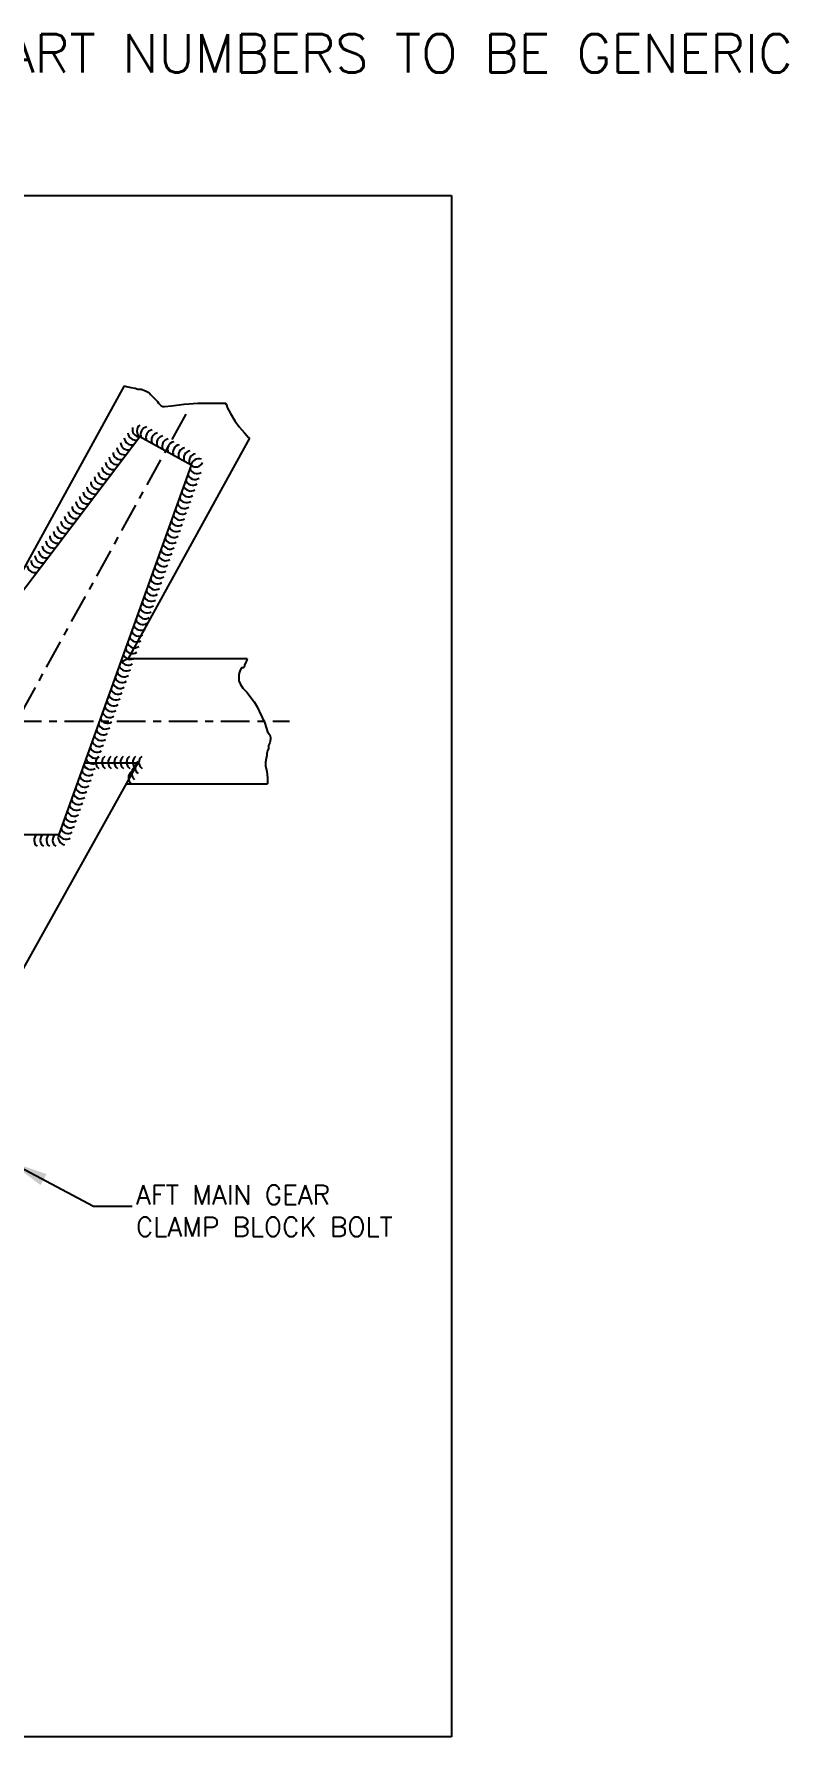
# Model space of a CAD drawing. Extents: x 0 to 267, y -90 to 34.
# Drawn here: x 89.64 to 99.42, y -19.59 to 2.51 of the extents above; entities that cross this region are included whole.
import ezdxf
from ezdxf.enums import TextEntityAlignment as Align

# ---------------------------------------------------------------- set-up
doc = ezdxf.new("R2010")
doc.units = 0
doc.header["$LTSCALE"] = 0.3
doc.header["$MEASUREMENT"] = 0
doc.linetypes.add('CENTER', pattern=[2, 1.25, -0.25, 0.25, -0.25])
for name, color, linetype in [('1', 1, 'CONTINUOUS'), ('FUSE', 4, 'CONTINUOUS'), ('NOTES', 2, 'CONTINUOUS')]:
    doc.layers.add(name, color=color, linetype=linetype)
doc.styles.add('250', font='ROMANS', dxfattribs={"height": 0.25})
doc.styles.add('ROMANS', font='ROMANS.shx')
doc.dimstyles.new('FRACTION', dxfattribs={"dimtxt": 0.125, "dimasz": 0.15, "dimexe": 0.12, "dimexo": 0.12, "dimgap": 0.05, "dimtad": 0, "dimtih": 1, "dimtoh": 1, "dimdec": 4, "dimzin": 4, "dimdsep": 46, "dimlunit": 5, "dimtxsty": 'ROMANS', "dimcen": 0.09, "dimclrd": 6, "dimclre": 6, "dimclrt": 256, "dimadec": 0, "dimazin": 0, "dimtfac": 0.72, "dimtdec": 4, "dimtofl": 0, "dimtmove": 0, "dimatfit": 3, "dimfxl": 1, "dimfrac": 2, "dimtolj": 1, "dimtzin": 4, "dimarcsym": 0})

msp = doc.modelspace()

# ---------------------------------------------------------------- linework, layer by layer
at = {"layer": '1'}
for p, q in [((91.01397, -2.71947), (89.43978, -4.79461)), ((91.67946, -3.0865), (91.01397, -2.71947)), ((91.67946, -3.0865), (89.96494, -7.87559)), ((90.86203, -5.59359), (90.76177, -5.64985)), ((89.48494, -9.65559), (90.99469, -6.94559))]:
    msp.add_line(p, q, dxfattribs=at)
for points in [[(90.81381, -2.05743), (90.84295, -2.06429), (90.89934, -2.07649), (90.95573, -2.08695), (90.9882, -2.09915), (91.03262, -2.09915), (91.08901, -2.1218), (91.13344, -2.14446), (91.1454, -2.15492), (91.15565, -2.16712), (91.2445, -2.25775), (91.25647, -2.28041), (91.29064, -2.31527), (91.31285, -2.32572), (91.33507, -2.32572), (91.42392, -2.31527), (91.59138, -2.29261), (91.76908, -2.28041), (92.12621, -2.28041), (92.12621, -2.29261), (92.13817, -2.29261), (92.14842, -2.33792), (92.19285, -2.41635), (92.24924, -2.50873), (92.30562, -2.58716), (92.37227, -2.66733), (92.42694, -2.72485), (92.43812, -2.7359)], [(92.40855, -5.59359), (92.40815, -5.59541), (92.3996, -5.62329), (92.38935, -5.64072), (92.37227, -5.67907), (92.37227, -5.69824), (92.36201, -5.71567), (92.33467, -5.71567), (92.31759, -5.74355), (92.30733, -5.77144), (92.29879, -5.79933), (92.29879, -5.88473), (92.31759, -5.92133), (92.35347, -5.9771), (92.40815, -6.03288), (92.45428, -6.09911), (92.50042, -6.15488), (92.5363, -6.21937), (92.56364, -6.27514), (92.60123, -6.3588), (92.63712, -6.43374), (92.65591, -6.48952), (92.673, -6.54529), (92.70034, -6.58363), (92.71059, -6.62023), (92.71059, -6.63941), (92.70034, -6.68646), (92.68325, -6.72307), (92.68325, -6.76141), (92.673, -6.7893), (92.66446, -6.8259), (92.66446, -6.85378), (92.65591, -6.89038), (92.64566, -6.93744), (92.64566, -6.9845), (92.66446, -7.05945), (92.673, -7.14311), (92.673, -7.21759)]]:
    msp.add_lwpolyline(points, dxfattribs=at)
for centre, start, end in [((91.01668, -2.62129), 164.525467, 268.416406), ((91.07464, -2.64223), 127.959167, 231.850106), ((91.12256, -2.68543), 100.713123, 204.604062), ((91.19261, -2.72407), 100.713123, 204.604062), ((90.81423, -2.8519), 182.413123, 286.304062), ((90.86258, -2.78816), 182.413123, 286.304062), ((90.91092, -2.72443), 182.413123, 286.304062), ((90.95927, -2.66069), 182.413123, 286.304062), ((91.26266, -2.76271), 100.713123, 204.604062), ((91.33271, -2.80135), 100.713123, 204.604062), ((91.40276, -2.83999), 100.713123, 204.604062), ((91.47281, -2.87862), 100.713123, 204.604062), ((91.54287, -2.91726), 100.713123, 204.604062), ((91.61292, -2.9559), 100.713123, 204.604062), ((90.6692, -3.04312), 182.413123, 286.304062), ((90.71754, -2.97938), 182.413123, 286.304062), ((90.76589, -2.91564), 182.413123, 286.304062), ((91.68297, -2.99454), 100.713123, 204.604062), ((91.75302, -3.03318), 100.713123, 204.604062), ((91.77674, -3.10005), 68.180757, 172.071696), ((91.74148, -3.01035), 230.840996, 334.731935), ((90.47581, -3.29808), 182.413123, 286.304062), ((90.52416, -3.23434), 182.413123, 286.304062), ((90.5725, -3.1706), 182.413123, 286.304062), ((90.62085, -3.10686), 182.413123, 286.304062), ((91.7025, -3.24729), 199.893123, 303.784062), ((91.72946, -3.17197), 199.893123, 303.784062), ((91.75643, -3.09666), 199.893123, 303.784062), ((90.33078, -3.4893), 182.413123, 286.304062), ((90.37912, -3.42556), 182.413123, 286.304062), ((90.42747, -3.36182), 182.413123, 286.304062), ((91.62159, -3.47324), 199.893123, 303.784062), ((91.64856, -3.39793), 199.893123, 303.784062), ((91.67553, -3.32261), 199.893123, 303.784062), ((90.13739, -3.74425), 182.413123, 286.304062), ((90.18574, -3.68051), 182.413123, 286.304062), ((90.23409, -3.61678), 182.413123, 286.304062), ((90.28243, -3.55304), 182.413123, 286.304062), ((91.54069, -3.6992), 199.893123, 303.784062), ((91.56766, -3.62388), 199.893123, 303.784062), ((91.59462, -3.54856), 199.893123, 303.784062), ((89.99236, -3.93547), 182.413123, 286.304062), ((90.0407, -3.87173), 182.413123, 286.304062), ((90.08905, -3.80799), 182.413123, 286.304062), ((91.45979, -3.92515), 199.893123, 303.784062), ((91.48675, -3.84983), 199.893123, 303.784062), ((91.51372, -3.77451), 199.893123, 303.784062), ((89.79897, -4.19043), 182.413123, 286.304062), ((89.84732, -4.12669), 182.413123, 286.304062), ((89.89567, -4.06295), 182.413123, 286.304062), ((89.94401, -3.99921), 182.413123, 286.304062), ((91.37888, -4.1511), 199.893123, 303.784062), ((91.40585, -4.07578), 199.893123, 303.784062), ((91.43282, -4.00047), 199.893123, 303.784062), ((89.65394, -4.38165), 182.413123, 286.304062), ((89.70228, -4.31791), 182.413123, 286.304062), ((89.75063, -4.25417), 182.413123, 286.304062), ((91.29798, -4.37706), 199.893123, 303.784062), ((91.32495, -4.30174), 199.893123, 303.784062), ((91.35192, -4.22642), 199.893123, 303.784062), ((91.21708, -4.60301), 199.893123, 303.784062), ((91.24405, -4.52769), 199.893123, 303.784062), ((91.27101, -4.45237), 199.893123, 303.784062), ((91.16314, -4.75364), 199.893123, 303.784062), ((91.19011, -4.67833), 199.893123, 303.784062), ((91.08224, -4.9796), 199.893123, 303.784062), ((91.10921, -4.90428), 199.893123, 303.784062), ((91.13618, -4.82896), 199.893123, 303.784062), ((91.00134, -5.20555), 199.893123, 303.784062), ((91.0283, -5.13023), 199.893123, 303.784062), ((91.05527, -5.05491), 199.893123, 303.784062), ((90.92043, -5.4315), 199.893123, 303.784062), ((90.9474, -5.35618), 199.893123, 303.784062), ((90.97437, -5.28087), 199.893123, 303.784062), ((90.83953, -5.65746), 199.893123, 303.784062), ((90.8665, -5.58214), 199.893123, 303.784062), ((90.89347, -5.50682), 199.893123, 303.784062), ((90.75863, -5.88341), 199.893123, 303.784062), ((90.7856, -5.80809), 199.893123, 303.784062), ((90.81256, -5.73277), 199.893123, 303.784062), ((90.67773, -6.10936), 199.893123, 303.784062), ((90.70469, -6.03404), 199.893123, 303.784062), ((90.73166, -5.95873), 199.893123, 303.784062), ((90.59682, -6.33531), 199.893123, 303.784062), ((90.62379, -6.26), 199.893123, 303.784062), ((90.65076, -6.18468), 199.893123, 303.784062), ((90.51592, -6.56127), 199.893123, 303.784062), ((90.54289, -6.48595), 199.893123, 303.784062), ((90.56986, -6.41063), 199.893123, 303.784062), ((90.43502, -6.78722), 199.893123, 303.784062), ((90.46198, -6.7119), 199.893123, 303.784062), ((90.48895, -6.63658), 199.893123, 303.784062), ((90.35411, -7.01317), 199.893123, 303.784062), ((90.38187, -6.94169), 197.958517, 233.484062), ((90.38108, -6.93786), 199.893123, 303.784062), ((90.40805, -6.86254), 199.893123, 303.784062), ((90.54187, -6.94169), 129.593123, 233.484062), ((90.62187, -6.94169), 129.593123, 233.484062), ((90.70187, -6.94169), 129.593123, 233.484062), ((90.78187, -6.94169), 129.593123, 233.484062), ((90.86187, -6.94169), 129.593123, 233.484062), ((90.94187, -6.94169), 129.593123, 233.484062), ((90.96503, -7.13875), 129.593123, 233.484062), ((91.00627, -7.08327), 129.593123, 233.484062), ((91.02187, -6.94169), 129.593123, 233.484062), ((91.05125, -7.00674), 129.593123, 233.484062), ((91.10187, -6.94169), 129.593123, 233.484062), ((90.27321, -7.23913), 199.893123, 303.784062), ((90.30018, -7.16381), 199.893123, 303.784062), ((90.32715, -7.08849), 199.893123, 303.784062), ((90.19231, -7.46508), 199.893123, 303.784062), ((90.21928, -7.38976), 199.893123, 303.784062), ((90.24624, -7.31444), 199.893123, 303.784062), ((90.11141, -7.69103), 199.893123, 303.784062), ((90.13837, -7.61571), 199.893123, 303.784062), ((90.16534, -7.5404), 199.893123, 303.784062), ((89.74187, -7.95127), 129.593123, 233.484062), ((89.82187, -7.95127), 129.593123, 233.484062), ((89.90187, -7.95127), 129.593123, 233.484062), ((89.98187, -7.95127), 129.593123, 233.484062), ((90.05508, -7.9145), 156.34068, 260.231619), ((90.05747, -7.84167), 199.893123, 303.784062), ((90.08444, -7.76635), 199.893123, 303.784062)]:
    msp.add_arc(centre, 0.09822, start, end, dxfattribs=at)
at = {"layer": 'FUSE', "linetype": 'Continuous'}
for p, q in [((90.81381, -2.05743), (89.34418, -4.72208)), ((92.43812, -2.7359), (90.86203, -5.59359)), ((90.86203, -5.59359), (92.40855, -5.59359)), ((90.84316, -7.21759), (92.673, -7.21759))]:
    msp.add_line(p, q, dxfattribs=at)
at = {"layer": 'FUSE', "color": 2, "linetype": 'CENTER'}
for p, q in [((91.61147, -2.42295), (89.41494, -6.40559)), ((79.91494, -6.40559), (92.95786, -6.40559))]:
    msp.add_line(p, q, dxfattribs=at)
at = {"layer": 'FUSE', "color": 4, "linetype": 'Continuous'}
for p, q in [((90.29788, -6.94559), (90.99469, -6.94559)), ((88.28494, -7.87559), (89.96494, -7.87559))]:
    msp.add_line(p, q, dxfattribs=at)
at = {"layer": 'NOTES'}
for p, q in [((75.05999, 0.41468), (95.05999, 0.41468)), ((95.05999, 0.41468), (95.05999, -19.58532)), ((95.05999, -19.58532), (75.05999, -19.58532))]:
    msp.add_line(p, q, dxfattribs=at)

# ---------------------------------------------------------------- texts
at = {"layer": 'NOTES', "color": 11, "style": '250'}
msp.add_text('REMOVED PART NUMBERS TO BE GENERIC', height=0.5, dxfattribs=at).set_placement((92.43712, 2.25808), align=Align.MIDDLE)
at = {"layer": 'NOTES', "insert": (90.96414, -12.75936), "char_height": 0.25, "attachment_point": 4, "style": 'ROMANS'}
msp.add_mtext('AFT MAIN GEAR \\PCLAMP BLOCK BOLT', dxfattribs=at)

# ---------------------------------------------------------------- leaders
at = {"layer": 'NOTES', "annotation_type": 0, "has_hookline": 1, "hookline_direction": 0, "text_width": 3.77381}
msp.add_leader([(89.32494, -12.12001), (90.41414, -12.69686), (90.91414, -12.69686)], dimstyle='FRACTION', override={"dimasz": 0.5, "dimgap": 0.05, "dimtad": 0}, dxfattribs=at)

doc.saveas('drawing.dxf')
